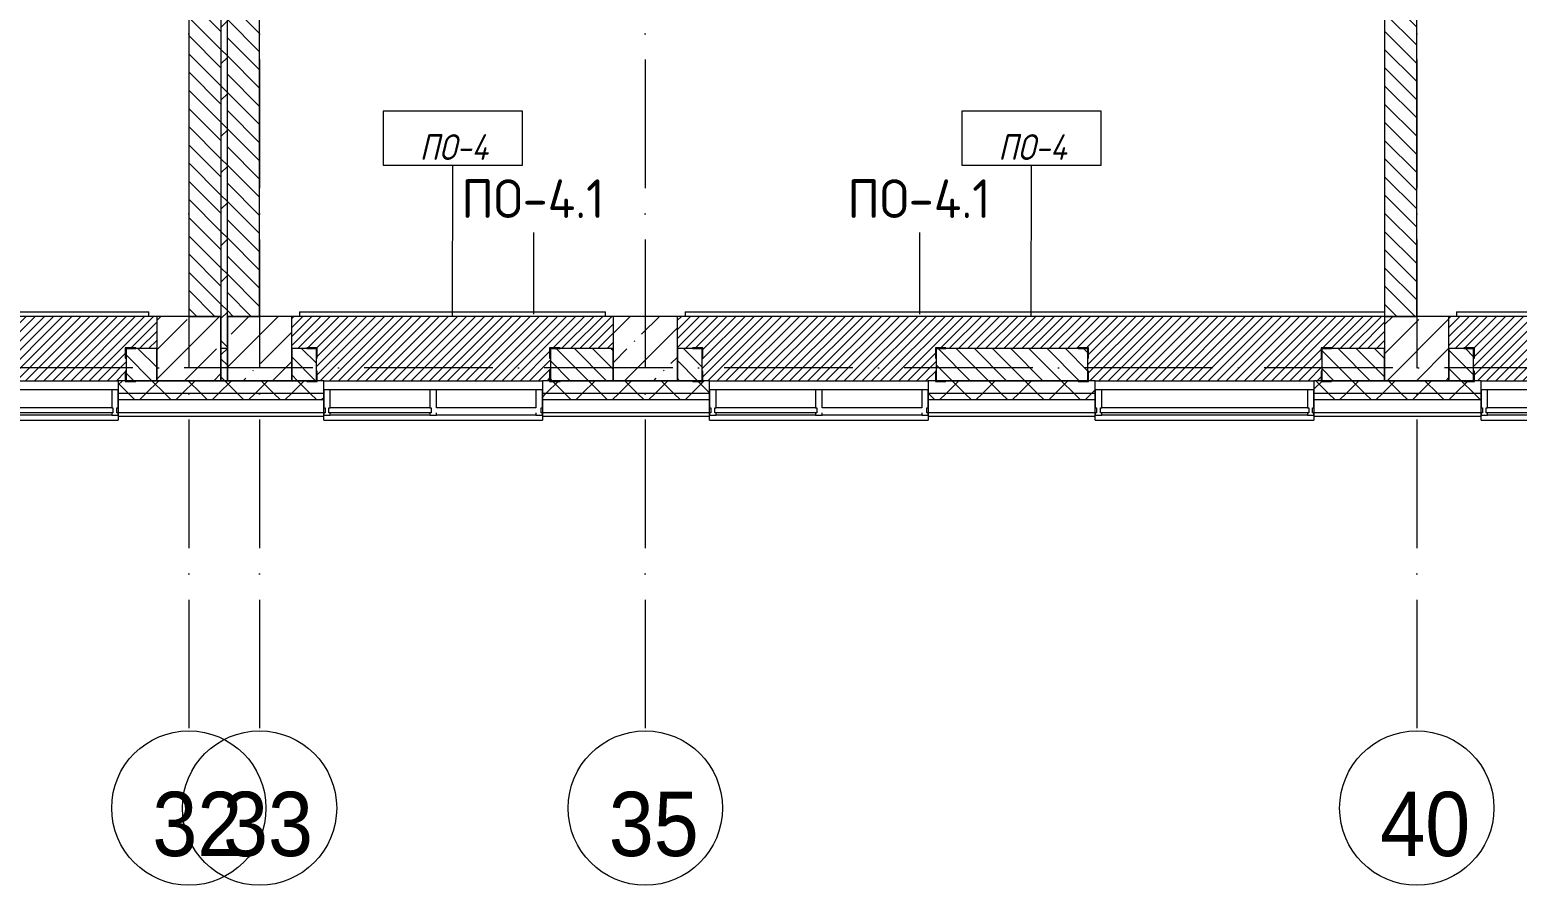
# Model space of a CAD drawing. Header units: millimetres. Extents: x -6467 to 106027, y -7090 to 195095.
# Drawn here: x 43822 to 55390, y 153872 to 160523 of the extents above; entities that cross this region are included whole.
import ezdxf

# ---------------------------------------------------------------- set-up
doc = ezdxf.new("R2010")
doc.units = ezdxf.units.MM
doc.linetypes.add('50_200_ШТРИХ_1Т_ш5_п1_п1_', pattern=[1400, 1000, -200, 0, -200])
for name, color, linetype, lineweight in [('A-FLOR', 7, 'Continuous', 9), ('A-FLOR-IDEN', 7, 'Continuous', 9), ('A-GLAZ', 7, 'Continuous', 5), ('A-GLAZ-CWMG', 7, 'Continuous', 9), ('A-GLAZ-CWMG-1', 7, 'Continuous', 20), ('A-WALL', 7, 'Continuous', 5), ('A-WALL-FNSH-1', 7, 'Continuous', 5), ('A-WALL-IDEN', 7, 'Continuous', 9), ('I-WALL', 7, 'Continuous', 5), ('S-COLS', 7, 'Continuous', 9), ('S-COLS-1', 7, 'Continuous', 5)]:
    doc.layers.add(name, color=color, linetype=linetype, lineweight=lineweight)
for name, color, linetype, lineweight, true_color in [('A-FLOR-PATT-1', 7, 'Continuous', 5, 0xd61c12), ('A-GENM-1', 7, 'Continuous', 9, 0xaaaaaa), ('A-GENM-2', 7, 'Continuous', 20, 0xaaaaaa), ('Оси-1', 7, 'Continuous', 20, 0xaaaaaa), ('Оси-2', 7, 'Continuous', 9, 0xaaaaaa), ('Оси-3', 7, '50_200_ШТРИХ_1Т_ш5_п1_п1_', 9, 0xaaaaaa)]:
    doc.layers.add(name, color=color, linetype=linetype, lineweight=lineweight, true_color=true_color)
doc.styles.add('Arial', font='arial.ttf', dxfattribs={"width": 0.9, "height": 500})
doc.styles.add('GOST Common', font='', dxfattribs={"height": 300})
doc.styles.add('GOST Common_I', font='', dxfattribs={"width": 0.9, "height": 200})
doc.styles.get('GOST Common').set_extended_font_data('GOST Common')
doc.styles.get('GOST Common_I').set_extended_font_data('GOST Common', italic=True)
pattern_1 = [(135, (109.45, 102614.03), (-70.71068, -70.71068), [])]
pattern_2 = [(45, (109.45, 102614.03), (-228.0985, 228.0985), []), (45, (337.55, 102614.03), (-228.0985, 228.0985), [403.225, -80.645, 6.706, -73.939])]
pattern_3 = [(45, (109.45, 102614.03), (-141.42136, 141.42136), []), (135, (109.45, 102614.03), (-141.42136, -141.42136), [])]

# ---------------------------------------------------------------- blocks, each defined once
blk = doc.blocks.new('Прямоугольный импост - Импост структурный с накладкой - 180мм-22437098-АИ_План этажа Радиаторы_3')
at = {"layer": 'A-GLAZ-CWMG-1'}
for p, q in [((-50, 0), (-50, 17)), ((-50, 17), (0, 17)), ((-40, 0), (-50, 0)), ((-40, -40), (-40, 0)), ((0, 0), (-10, 0)), ((-10, 0), (-10, -40)), ((0, 17), (0, 0)), ((-50, -180), (-50, -40)), ((-50, -40), (-40, -40)), ((-10, -40), (0, -40)), ((0, -40), (0, -180)), ((0, -180), (-50, -180))]:
    blk.add_line(p, q, dxfattribs=at)
blk = doc.blocks.new('Прямоугольный импост - Импост структурный с накладкой - 180мм-22437099-АИ_План этажа Радиаторы_3')
at = {"layer": 'A-GLAZ-CWMG-1'}
for p, q in [((0, 17), (-50, 17)), ((-50, 17), (-50, 0)), ((-50, 0), (-40, 0)), ((-40, 0), (-40, -40)), ((-10, -40), (-10, 0)), ((-10, 0), (0, 0)), ((0, 0), (0, 17)), ((-40, -40), (-50, -40)), ((-50, -40), (-50, -180)), ((0, -40), (-10, -40)), ((0, -180), (0, -40)), ((-50, -180), (0, -180))]:
    blk.add_line(p, q, dxfattribs=at)
blk = doc.blocks.new('Прямоугольный импост - Импост структурный с накладкой - 180мм-22437089-АИ_План этажа Радиаторы_3')
at = {"layer": 'A-GLAZ-CWMG'}
for p, q in [((53650, 55111), (52050, 55111)), ((53650, 54931), (52050, 54931)), ((53650, 54914), (52050, 54914))]:
    blk.add_line(p, q, dxfattribs=at)
blk = doc.blocks.new('Прямоугольный импост - Импост структурный с накладкой - 180мм-22437111-АИ_План этажа Радиаторы_3')
at = {"layer": 'A-GLAZ-CWMG-1'}
for p, q in [((-50, 0), (-50, 17)), ((-50, 17), (0, 17)), ((0, 0), (-10, 0)), ((-10, 0), (-10, -40)), ((0, 17), (0, 0)), ((-50, -180), (-50, -40)), ((-10, -40), (0, -40)), ((0, -40), (0, -180)), ((0, -180), (-50, -180))]:
    blk.add_line(p, q, dxfattribs=at)
blk = doc.blocks.new('Прямоугольный импост - Импост структурный с накладкой - 180мм-22071093-АИ_План этажа Радиаторы_3')
at = {"layer": 'A-GLAZ-CWMG'}
for p, q in [((49825, 55111), (49050, 55111)), ((49825, 54931), (49050, 54931)), ((49825, 54914), (49050, 54914))]:
    blk.add_line(p, q, dxfattribs=at)
blk = doc.blocks.new('Прямоугольный импост - Импост структурный с накладкой - 180мм-V176-АИ_План этажа Радиаторы_3')
at = {"layer": 'A-GLAZ-CWMG'}
for p, q in [((6638, 55111), (5863, 55111)), ((6638, 54914), (5863, 54914))]:
    blk.add_line(p, q, dxfattribs=at)
blk = doc.blocks.new('Прямоугольный импост - Импост структурный с накладкой - 180мм-V179-АИ_План этажа Радиаторы_3')
at = {"layer": 'A-GLAZ-CWMG-1'}
for p, q in [((-25, 0), (-25, 17)), ((-25, 17), (25, 17)), ((-15, 0), (-25, 0)), ((-15, -40), (-15, 0)), ((25, 17), (25, 0)), ((-25, -180), (-25, -40)), ((-25, -40), (-15, -40)), ((25, -40), (25, -180)), ((25, -180), (-25, -180))]:
    blk.add_line(p, q, dxfattribs=at)
blk = doc.blocks.new('Прямоугольный импост - Импост структурный с накладкой - 180мм-22437157-АИ_План этажа Радиаторы_3')
at = {"layer": 'A-GLAZ-CWMG-1'}
for p, q in [((0, 17), (-50, 17)), ((-50, 17), (-50, 0)), ((-50, 0), (-40, 0)), ((-40, 0), (-40, -40)), ((-10, -40), (-10, 0)), ((-10, 0), (0, 0)), ((0, 0), (0, 17)), ((-40, -40), (-50, -40)), ((-50, -40), (-50, -180)), ((0, -40), (-10, -40)), ((0, -180), (0, -40)), ((-50, -180), (0, -180))]:
    blk.add_line(p, q, dxfattribs=at)
blk = doc.blocks.new('Фахверк _газобетон торцы_742 - Фахверк _газобетон торцы_-25587195-АИ_План этажа Радиаторы_3')
at = {"layer": 'A-GENM-2'}
for p, q in [((89406, 11135), (89325, 11135)), ((89325, 11135), (89325, 11129)), ((89325, 11129), (89400, 11129)), ((89400, 11129), (89400, 11054)), ((89406, 11054), (89406, 11135)), ((89400, 11054), (89406, 11054)), ((89400, 10879), (89325, 10879)), ((89325, 10879), (89325, 10873)), ((89400, 10954), (89400, 10879)), ((89406, 10954), (89400, 10954)), ((89406, 10873), (89406, 10954)), ((89325, 10873), (89406, 10873))]:
    blk.add_line(p, q, dxfattribs=at)
blk = doc.blocks.new('Фахверк _газобетон торцы_744 - Фахверк _газобетон торцы_-25587235-АИ_План этажа Радиаторы_3')
at = {"layer": 'A-GENM-2'}
for p, q in [((89406, 11135), (89325, 11135)), ((89325, 11135), (89325, 11129)), ((89325, 11129), (89400, 11129)), ((89400, 11129), (89400, 11054)), ((89406, 11054), (89406, 11135)), ((89400, 11054), (89406, 11054)), ((89400, 10879), (89325, 10879)), ((89325, 10879), (89325, 10873)), ((89400, 10954), (89400, 10879)), ((89406, 10954), (89400, 10954)), ((89406, 10873), (89406, 10954)), ((89325, 10873), (89406, 10873))]:
    blk.add_line(p, q, dxfattribs=at)
blk = doc.blocks.new('Фахверк _газобетон торцы_745 - Фахверк _газобетон торцы_-25587255-АИ_План этажа Радиаторы_3')
at = {"layer": 'A-GENM-2'}
for p, q in [((89406, 156989), (89325, 156989)), ((89325, 156989), (89325, 156983)), ((89406, 156908), (89406, 156989)), ((89325, 156983), (89400, 156983)), ((89400, 156983), (89400, 156908)), ((89400, 156908), (89406, 156908)), ((89406, 156808), (89400, 156808)), ((89400, 156808), (89400, 156733)), ((89406, 156727), (89406, 156808)), ((89400, 156733), (89325, 156733)), ((89325, 156733), (89325, 156727)), ((89325, 156727), (89406, 156727))]:
    blk.add_line(p, q, dxfattribs=at)
blk = doc.blocks.new('Фахверк _газобетон торцы_746 - Фахверк _газобетон торцы_-25587275-АИ_План этажа Радиаторы_3')
at = {"layer": 'A-GENM-2'}
for p, q in [((89406, 11135), (89325, 11135)), ((89325, 11135), (89325, 11129)), ((89325, 11129), (89400, 11129)), ((89400, 11129), (89400, 11054)), ((89406, 11054), (89406, 11135)), ((89400, 11054), (89406, 11054)), ((89400, 10879), (89325, 10879)), ((89325, 10879), (89325, 10873)), ((89400, 10954), (89400, 10879)), ((89406, 10954), (89400, 10954)), ((89406, 10873), (89406, 10954)), ((89325, 10873), (89406, 10873))]:
    blk.add_line(p, q, dxfattribs=at)
blk = doc.blocks.new('Фахверк _газобетон торцы_747 - Фахверк _газобетон торцы_-25587295-АИ_План этажа Радиаторы_3')
at = {"layer": 'A-GENM-2'}
for p, q in [((89406, 156989), (89325, 156989)), ((89325, 156989), (89325, 156983)), ((89406, 156908), (89406, 156989)), ((89325, 156983), (89400, 156983)), ((89400, 156983), (89400, 156908)), ((89400, 156908), (89406, 156908)), ((89406, 156808), (89400, 156808)), ((89400, 156808), (89400, 156733)), ((89406, 156727), (89406, 156808)), ((89400, 156733), (89325, 156733)), ((89325, 156733), (89325, 156727)), ((89325, 156727), (89406, 156727))]:
    blk.add_line(p, q, dxfattribs=at)
blk = doc.blocks.new('Фахверк _газобетон торцы_748 - Фахверк _газобетон торцы_-25587315-АИ_План этажа Радиаторы_3')
at = {"layer": 'A-GENM-2'}
for p, q in [((89406, 11135), (89325, 11135)), ((89325, 11135), (89325, 11129)), ((89325, 11129), (89400, 11129)), ((89400, 11129), (89400, 11054)), ((89406, 11054), (89406, 11135)), ((89400, 11054), (89406, 11054)), ((89400, 10879), (89325, 10879)), ((89325, 10879), (89325, 10873)), ((89400, 10954), (89400, 10879)), ((89406, 10954), (89400, 10954)), ((89406, 10873), (89406, 10954)), ((89325, 10873), (89406, 10873))]:
    blk.add_line(p, q, dxfattribs=at)
blk = doc.blocks.new('Фахверк _газобетон торцы_749 - Фахверк _газобетон торцы_-25587335-АИ_План этажа Радиаторы_3')
at = {"layer": 'A-GENM-2'}
for p, q in [((89406, 156989), (89325, 156989)), ((89325, 156989), (89325, 156983)), ((89406, 156908), (89406, 156989)), ((89325, 156983), (89400, 156983)), ((89400, 156983), (89400, 156908)), ((89400, 156908), (89406, 156908)), ((89406, 156808), (89400, 156808)), ((89400, 156808), (89400, 156733)), ((89406, 156727), (89406, 156808)), ((89400, 156733), (89325, 156733)), ((89325, 156733), (89325, 156727)), ((89325, 156727), (89406, 156727))]:
    blk.add_line(p, q, dxfattribs=at)
blk = doc.blocks.new('Фахверк _газобетон торцы_751 - Фахверк _газобетон торцы_-25587375-АИ_План этажа Радиаторы_3')
at = {"layer": 'A-GENM-2'}
for p, q in [((89406, 156989), (89325, 156989)), ((89325, 156989), (89325, 156983)), ((89406, 156908), (89406, 156989)), ((89325, 156983), (89400, 156983)), ((89400, 156983), (89400, 156908)), ((89400, 156908), (89406, 156908)), ((89406, 156808), (89400, 156808)), ((89400, 156808), (89400, 156733)), ((89406, 156727), (89406, 156808)), ((89400, 156733), (89325, 156733)), ((89325, 156733), (89325, 156727)), ((89325, 156727), (89406, 156727))]:
    blk.add_line(p, q, dxfattribs=at)
blk = doc.blocks.new('Отлив_СКБ - Отлив витража-V323-АИ_План этажа Радиаторы_3')
at = {"layer": 'A-GLAZ'}
for p, q in [((0, 69), (0, 100)), ((1700, 100), (0, 100)), ((50, 2), (1650, 2)), ((1700, 100), (1700, 69)), ((1650, 0), (50, 0))]:
    blk.add_line(p, q, dxfattribs=at)
blk = doc.blocks.new('Отлив_СКБ - Отлив витража-V322-АИ_План этажа Радиаторы_3')
at = {"layer": 'A-GLAZ'}
for p, q in [((0, 69), (0, 100)), ((1700, 100), (0, 100)), ((875, 2), (1650, 2)), ((1700, 100), (1700, 69)), ((825, 0), (50, 0)), ((1650, 0), (875, 0))]:
    blk.add_line(p, q, dxfattribs=at)
blk = doc.blocks.new('Ось сетки - Круг_Ø6_00__ISO-2_5_0_9K_-17386508-АИ_План этажа Радиаторы_3')
at = {"layer": 'Оси-1'}
blk.add_circle((0, 0), 3, dxfattribs=at)
blk = doc.blocks.new('AAR_СКБ_Марка_Перекрытия_1 мм - Марка пола-27961726-АИ_План этажа Радиаторы_3')
at = {"layer": 'A-FLOR-IDEN'}
for p, q in [((2.723, 2.101), (-2.69, 2.101)), ((-2.69, 2.101), (-2.69, 0)), ((2.723, 0), (2.723, 2.101)), ((-2.69, 0), (2.723, 0))]:
    blk.add_line(p, q, dxfattribs=at)

msp = doc.modelspace()

# ---------------------------------------------------------------- hatches: boundary and pattern name
at = {"layer": 'A-FLOR-PATT-1'}
h = msp.add_hatch(dxfattribs=at)
h.set_pattern_fill('FP_330', color=256, style=0, pattern_type=2)
h.set_pattern_definition([(45, (42059.45, 158045.076), (-35.3553, 35.3553), [])])
h.paths.add_polyline_path([(44565, 157795), (44565, 157870), (44571, 157870), (44571, 157970), (44565, 157970), (44565, 158051), (44646, 158051), (44646, 158045), (44809, 158045), (44809, 158295), (39530, 158295), (39386, 158045), (39676, 158045), (39676, 158051), (39757, 158051), (39757, 157970), (39751, 157970), (39751, 157870), (39757, 157870), (39757, 157795), (41565, 157796), (41565, 157870), (41571, 157870), (41571, 157970), (41565, 157970), (41565, 158051), (41646, 158051), (41646, 158045), (42676, 158045), (42676, 158051), (42757, 158051), (42757, 157970), (42751, 157970), (42751, 157870), (42757, 157870), (42757, 157795), (44509, 157795)])
h.paths.add_polyline_path([(39316, 158045), (39367, 158045), (39316, 158074), (39444, 158295), (39309, 158295), (39309, 158045)])
h = msp.add_hatch(dxfattribs=at)
h.set_pattern_fill('FP_331', color=256, style=0, pattern_type=2)
h.set_pattern_definition([(45, (47109.45, 158045.076), (-35.3553, 35.3553), [])])
h.paths.add_polyline_path([(47809, 157795), (47865, 157795), (47865, 157870), (47871, 157870), (47871, 157970), (47865, 157970), (47865, 158051), (47946, 158051), (47946, 158045), (48359, 158045), (48359, 158295), (45859, 158295), (45859, 158045), (45976, 158045), (45976, 158051), (46057, 158051), (46057, 157970), (46051, 157970), (46051, 157870), (46057, 157870), (46057, 157795), (47538, 157795)])
h = msp.add_hatch(dxfattribs=at)
h.set_pattern_fill('FP_332', color=256, style=0, pattern_type=2)
h.set_pattern_definition([(45, (51609.45, 158045.076), (-35.3553, 35.3553), [])])
h.paths.add_polyline_path([(53809, 157795), (53865, 157795), (53865, 157870), (53871, 157870), (53871, 157970), (53865, 157970), (53865, 158051), (53946, 158051), (53946, 158045), (54359, 158045), (54359, 158295), (48859, 158295), (48859, 158045), (48976, 158045), (48976, 158051), (49057, 158051), (49057, 157970), (49051, 157970), (49051, 157870), (49057, 157870), (49057, 157795), (50865, 157796), (50865, 157870), (50871, 157870), (50871, 157970), (50865, 157970), (50865, 158051), (50946, 158051), (50946, 158045), (51976, 158045), (51976, 158051), (52057, 158051), (52057, 157970), (52051, 157970), (52051, 157870), (52057, 157870), (52057, 157795), (52501, 157795)])
h = msp.add_hatch(dxfattribs=at)
h.set_pattern_fill('FP_333', color=256, style=0, pattern_type=2)
h.set_pattern_definition([(45, (56109.45, 158045.076), (-35.3553, 35.3553), [])])
h.paths.add_polyline_path([(56809, 157795), (56865, 157795), (56865, 157870), (56871, 157870), (56871, 157970), (56865, 157970), (56865, 158051), (56946, 158051), (56946, 158045), (57359, 158045), (57359, 158295), (54859, 158295), (54859, 158045), (54976, 158045), (54976, 158051), (55057, 158051), (55057, 157970), (55051, 157970), (55051, 157870), (55057, 157870), (55057, 157795), (56636, 157795)])
at = {"layer": 'A-WALL'}
h = msp.add_hatch(dxfattribs=at)
h.set_pattern_fill('FP_122', color=256, style=0, pattern_type=2)
h.set_pattern_definition(pattern_3)
h.paths.add_polyline_path([(74459, 157645), (74459, 157695), (68199, 157695), (68199, 157645), (74418, 157645)])
h.paths.add_polyline_path([(67059, 157645), (67324, 157645), (67324, 157695), (67059, 157695), (67059, 157689)])
h.paths.add_polyline_path([(66559, 157645), (66559, 157695), (65018, 157695), (65018, 157645), (65734, 157645)])
h.paths.add_polyline_path([(64143, 157645), (64143, 157695), (62809, 157695), (62809, 157645), (64080, 157645)])
h.paths.add_polyline_path([(60771, 157645), (61109, 157645), (61109, 157695), (59809, 157695), (59809, 157645)])
h.paths.add_polyline_path([(58109, 157645), (58109, 157695), (56809, 157695), (56809, 157645), (57463, 157645)])
h.paths.add_polyline_path([(55109, 157645), (55109, 157695), (53809, 157695), (53809, 157645), (54155, 157645)])
h.paths.add_polyline_path([(50847, 157645), (52109, 157645), (52109, 157695), (50809, 157695), (50809, 157645)])
h.paths.add_polyline_path([(49109, 157645), (49109, 157695), (47809, 157695), (47809, 157645), (48365, 157645)])
h.paths.add_polyline_path([(45057, 157645), (46109, 157645), (46109, 157695), (44509, 157695), (44509, 157645)])
h.paths.add_polyline_path([(42809, 157645), (42809, 157695), (41509, 157695), (41509, 157645), (42576, 157645)])
h.paths.add_polyline_path([(39267, 157645), (39809, 157645), (39809, 157695), (38509, 157695), (38509, 157645)])
h.paths.add_polyline_path([(36809, 157645), (36809, 157695), (35509, 157695), (35509, 157645), (35959, 157645)])
h.paths.add_polyline_path([(33809, 157645), (33809, 157695), (32509, 157695), (32509, 157645), (32651, 157645)])
h.paths.add_polyline_path([(29509, 157645), (30809, 157645), (30809, 157695), (29509, 157695)])
h.paths.add_polyline_path([(27809, 157645), (27809, 157695), (26509, 157695), (26509, 157645), (27688, 157645)])
h.paths.add_polyline_path([(24809, 157645), (24809, 157695), (23509, 157695), (23509, 157645), (24380, 157645)])
h.paths.add_polyline_path([(21072, 157645), (21809, 157645), (21809, 157695), (20509, 157695), (20509, 157645)])
h.paths.add_polyline_path([(18809, 157645), (18809, 157695), (17509, 157695), (17509, 157645), (17763, 157645)])
h.paths.add_polyline_path([(16109, 157645), (16634, 157645), (16634, 157695), (6797, 157695), (6797, 157645), (12801, 157645)])
h.paths.add_polyline_path([(5922, 157645), (5922, 157695), (-2441, 157695), (-2441, 157645), (2876, 157645)])
h = msp.add_hatch(dxfattribs=at)
h.set_pattern_fill('FP_122', color=256, style=0, pattern_type=2)
h.set_pattern_definition(pattern_3)
h.paths.add_polyline_path([(74509, 157695), (74509, 157795), (68199, 157795), (68199, 157695), (74459, 157695)])
h.paths.add_polyline_path([(65018, 157695), (66559, 157695), (66559, 157795), (65018, 157795)])
h.paths.add_polyline_path([(64080, 157695), (64143, 157695), (64143, 157795), (62809, 157795), (62809, 157695), (63253, 157695)])
h.paths.add_polyline_path([(67059, 157695), (67324, 157695), (67324, 157795), (67059, 157795), (67059, 157784)])
h.paths.add_polyline_path([(60771, 157695), (61109, 157695), (61109, 157795), (59809, 157795), (59809, 157695)])
h.paths.add_polyline_path([(58109, 157695), (58109, 157795), (56809, 157795), (56809, 157695), (57463, 157695)])
h.paths.add_polyline_path([(55109, 157695), (55109, 157795), (53809, 157795), (53809, 157695), (54155, 157695)])
h.paths.add_polyline_path([(52109, 157695), (52109, 157795), (50809, 157795), (50809, 157695), (50847, 157695)])
h.paths.add_polyline_path([(47809, 157695), (49109, 157695), (49109, 157795), (47809, 157795)])
h.paths.add_polyline_path([(42809, 157695), (42809, 157795), (41509, 157795), (41509, 157695), (42576, 157695)])
h.paths.add_polyline_path([(45884, 157695), (46109, 157695), (46109, 157795), (44509, 157795), (44509, 157695), (45057, 157695)])
h.paths.add_polyline_path([(39809, 157695), (39809, 157795), (38509, 157795), (38509, 157695), (39267, 157695)])
h.paths.add_polyline_path([(36809, 157695), (36809, 157795), (35509, 157795), (35509, 157695), (35959, 157695)])
h.paths.add_polyline_path([(32651, 157695), (33809, 157695), (33809, 157795), (32509, 157795), (32509, 157695)])
h.paths.add_polyline_path([(30170, 157695), (30809, 157695), (30809, 157795), (29509, 157795), (29509, 157695)])
h.paths.add_polyline_path([(27809, 157695), (27809, 157795), (26509, 157795), (26509, 157695), (27688, 157695)])
h.paths.add_polyline_path([(24809, 157695), (24809, 157795), (23509, 157795), (23509, 157695), (24380, 157695)])
h.paths.add_polyline_path([(21072, 157695), (21809, 157695), (21809, 157795), (20509, 157795), (20509, 157695)])
h.paths.add_polyline_path([(18809, 157695), (18809, 157795), (17509, 157795), (17509, 157695), (17763, 157695)])
h.paths.add_polyline_path([(16109, 157695), (16634, 157695), (16634, 157795), (6797, 157795), (6797, 157695), (12801, 157695)])
h.paths.add_polyline_path([(5922, 157695), (5922, 157795), (-2341, 157795), (-2341, 157695), (2876, 157695)])
at = {"layer": 'I-WALL'}
h = msp.add_hatch(dxfattribs=at)
h.set_pattern_fill('FP_122', color=256, style=0, pattern_type=2)
h.set_pattern_definition(pattern_3)
h.paths.add_polyline_path([(45359, 157795), (45359, 165795), (45309, 165795), (45309, 157795)])
h = msp.add_hatch(dxfattribs=at)
h.set_pattern_fill('FP_2', color=256, style=0, pattern_type=2)
h.set_pattern_definition(pattern_1)
h.paths.add_polyline_path([(45059, 158295), (45309, 158295), (45309, 165295), (45059, 165295), (45059, 159309)])
h = msp.add_hatch(dxfattribs=at)
h.set_pattern_fill('FP_2', color=256, style=0, pattern_type=2)
h.set_pattern_definition(pattern_1)
h.paths.add_polyline_path([(45609, 158295), (45609, 165295), (45359, 165295), (45359, 158295)])
h = msp.add_hatch(dxfattribs=at)
h.set_pattern_fill('FP_2', color=256, style=0, pattern_type=2)
h.set_pattern_definition(pattern_1)
h.paths.add_polyline_path([(54359, 158295), (54609, 158295), (54609, 165295), (54359, 165295), (54359, 160715)])
h = msp.add_hatch(dxfattribs=at)
h.set_pattern_fill('FP_2', color=256, style=0, pattern_type=2)
h.set_pattern_definition(pattern_1)
h.paths.add_polyline_path([(67059, 157795), (67089, 157795), (67089, 158045), (67059, 158045), (67059, 157805)])
h.paths.add_polyline_path([(66559, 157795), (66559, 158045), (65078, 158045), (65078, 157795), (65734, 157795)])
h.paths.add_polyline_path([(63253, 157795), (63359, 157795), (63359, 158045), (62871, 158045), (62871, 157795)])
h.paths.add_polyline_path([(63859, 157795), (64078, 157795), (64078, 158045), (63859, 158045), (63859, 157903)])
h.paths.add_polyline_path([(60771, 157795), (61051, 157795), (61051, 158045), (59871, 158045), (59871, 157795)])
h.paths.add_polyline_path([(57859, 157795), (58051, 157795), (58051, 158045), (57859, 158045), (57859, 157903)])
h.paths.add_polyline_path([(56871, 157795), (57359, 157795), (57359, 158045), (56871, 158045), (56871, 157903)])
h.paths.add_polyline_path([(55051, 157795), (55051, 158045), (54859, 158045), (54859, 157795)])
h.paths.add_polyline_path([(54359, 157795), (54359, 158045), (53871, 158045), (53871, 157795), (54155, 157795)])
h.paths.add_polyline_path([(52051, 157795), (52051, 158045), (50871, 158045), (50871, 157795)])
h.paths.add_polyline_path([(49051, 157795), (49051, 158045), (48859, 158045), (48859, 157795)])
h.paths.add_polyline_path([(48359, 157795), (48359, 158045), (47871, 158045), (47871, 157795)])
h.paths.add_polyline_path([(44809, 157795), (44809, 158045), (44571, 158045), (44571, 157795)])
h.paths.add_polyline_path([(46051, 157795), (46051, 158045), (45859, 158045), (45859, 157795), (45884, 157795)])
h.paths.add_polyline_path([(45309, 157795), (45359, 157795), (45359, 158045), (45309, 158045), (45309, 157903)])
h.paths.add_polyline_path([(42576, 157795), (42751, 157795), (42751, 158045), (41571, 158045), (41571, 157795)])
h.paths.add_polyline_path([(39309, 157795), (39751, 157795), (39751, 158045), (39309, 158045), (39309, 157903)])
h.paths.add_polyline_path([(38809, 157795), (38809, 158045), (38571, 158045), (38571, 157795)])
h.paths.add_polyline_path([(36751, 157795), (36751, 158045), (36309, 158045), (36309, 157795)])
h.paths.add_polyline_path([(35809, 157795), (35809, 158045), (35571, 158045), (35571, 157795)])
h.paths.add_polyline_path([(33751, 157795), (33751, 158045), (32571, 158045), (32571, 157795), (32651, 157795)])
h.paths.add_polyline_path([(30751, 157795), (30751, 158045), (30309, 158045), (30309, 157795)])
h.paths.add_polyline_path([(29571, 157795), (29809, 157795), (29809, 158045), (29571, 158045), (29571, 157903)])
h.paths.add_polyline_path([(27751, 157795), (27751, 158045), (27309, 158045), (27309, 157795), (27688, 157795)])
h.paths.add_polyline_path([(26571, 157795), (26809, 157795), (26809, 158045), (26571, 158045), (26571, 157903)])
h.paths.add_polyline_path([(24380, 157795), (24751, 157795), (24751, 158045), (23571, 158045), (23571, 157795)])
h.paths.add_polyline_path([(20571, 157795), (20809, 157795), (20809, 158045), (20571, 158045), (20571, 157903)])
h.paths.add_polyline_path([(21751, 157795), (21751, 158045), (21309, 158045), (21309, 157795)])
h.paths.add_polyline_path([(18751, 157795), (18751, 158045), (18309, 158045), (18309, 157795)])
h.paths.add_polyline_path([(17572, 157795), (17809, 157795), (17809, 158045), (17572, 158045), (17572, 157903)])
h.paths.add_polyline_path([(16109, 157795), (16572, 157795), (16572, 158045), (13659, 158045), (13659, 157795)])
at = {"layer": 'S-COLS-1'}
h = msp.add_hatch(dxfattribs=at)
h.set_pattern_fill('FP_1', color=256, style=0, pattern_type=2)
h.set_pattern_definition(pattern_2)
h.paths.add_polyline_path([(45057, 157795), (45309, 157795), (45309, 158295), (44809, 158295), (44809, 157795)])
h = msp.add_hatch(dxfattribs=at)
h.set_pattern_fill('FP_1', color=256, style=0, pattern_type=2)
h.set_pattern_definition(pattern_2)
h.paths.add_polyline_path([(45359, 157795), (45859, 157795), (45859, 158295), (45359, 158295), (45359, 157903)])
h = msp.add_hatch(dxfattribs=at)
h.set_pattern_fill('FP_1', color=256, style=0, pattern_type=2)
h.set_pattern_definition(pattern_2)
h.paths.add_polyline_path([(48365, 157795), (48859, 157795), (48859, 158295), (48359, 158295), (48359, 157795)])
h = msp.add_hatch(dxfattribs=at)
h.set_pattern_fill('FP_1', color=256, style=0, pattern_type=2)
h.set_pattern_definition(pattern_2)
h.paths.add_polyline_path([(54359, 157795), (54859, 157795), (54859, 158295), (54359, 158295), (54359, 157903)])

# ---------------------------------------------------------------- linework, layer by layer
at = {"layer": 'A-FLOR'}
for p, q in [((44809, 158295), (39530, 158295)), ((48359, 158295), (45859, 158295)), ((54359, 158295), (48859, 158295)), ((57359, 158295), (54859, 158295)), ((42809, 157795), (44509, 157795)), ((46109, 157795), (47809, 157795)), ((49109, 157795), (50809, 157795)), ((52109, 157795), (53809, 157795)), ((55109, 157795), (56809, 157795))]:
    msp.add_line(p, q, dxfattribs=at)
at = {"layer": 'A-FLOR-IDEN'}
for p, q in [((47109, 158295), (47113, 159471)), ((51609, 158295), (51613, 159471))]:
    msp.add_line(p, q, dxfattribs=at)
at = {"layer": 'A-WALL'}
for p, q in [((45059, 165295), (45059, 158295)), ((45309, 165295), (45309, 157795)), ((45359, 157795), (45359, 165295)), ((45609, 158295), (45609, 165295)), ((54359, 165295), (54359, 158295)), ((54609, 158295), (54609, 165295)), ((39551, 158330), (44749, 158330)), ((44749, 158295), (44749, 158330)), ((45059, 158295), (45309, 158295)), ((45359, 158295), (45609, 158295)), ((45919, 158330), (48299, 158330)), ((45919, 158330), (45919, 158295)), ((48299, 158295), (48299, 158330)), ((48919, 158330), (54359, 158330)), ((48919, 158330), (48919, 158295)), ((54359, 158295), (54609, 158295)), ((54919, 158330), (57299, 158330)), ((54919, 158330), (54919, 158295)), ((44809, 158045), (44571, 158045)), ((44571, 158045), (44571, 157795)), ((44809, 157795), (44809, 158045)), ((45359, 158045), (45309, 158045)), ((46051, 158045), (45859, 158045)), ((45859, 158045), (45859, 157795)), ((46051, 157795), (46051, 158045)), ((48359, 158045), (47871, 158045)), ((47871, 158045), (47871, 157795)), ((48359, 157795), (48359, 158045)), ((49051, 158045), (48859, 158045)), ((48859, 158045), (48859, 157795)), ((49051, 157795), (49051, 158045)), ((52051, 158045), (50871, 158045)), ((50871, 158045), (50871, 157795)), ((52051, 157795), (52051, 158045)), ((54359, 158045), (53871, 158045)), ((53871, 158045), (53871, 157795)), ((54359, 157795), (54359, 158045)), ((55051, 158045), (54859, 158045)), ((54859, 158045), (54859, 157795)), ((55051, 157795), (55051, 158045)), ((46109, 157695), (44509, 157695)), ((44571, 157795), (44809, 157795)), ((45309, 157795), (45359, 157795)), ((45859, 157795), (46051, 157795)), ((49109, 157695), (47809, 157695)), ((47871, 157795), (48359, 157795)), ((48859, 157795), (49051, 157795)), ((52109, 157695), (50809, 157695)), ((50871, 157795), (52051, 157795)), ((55109, 157695), (53809, 157695)), ((53871, 157795), (54359, 157795)), ((54859, 157795), (55051, 157795)), ((46109, 157645), (44509, 157645)), ((49109, 157645), (47809, 157645)), ((52109, 157645), (50809, 157645)), ((55109, 157645), (53809, 157645)), ((46109, 157545), (44509, 157545)), ((49109, 157545), (47809, 157545)), ((52109, 157545), (50809, 157545)), ((55109, 157545), (53809, 157545))]:
    msp.add_line(p, q, dxfattribs=at)
at = {"layer": 'A-WALL-FNSH-1'}
for p, q in [((46109, 157795), (44509, 157795)), ((44509, 157795), (44509, 157518)), ((46109, 157518), (46109, 157795)), ((49109, 157795), (47809, 157795)), ((47809, 157795), (47809, 157518)), ((49109, 157518), (49109, 157795)), ((52109, 157795), (50809, 157795)), ((50809, 157795), (50809, 157518)), ((52109, 157518), (52109, 157795)), ((55109, 157795), (53809, 157795)), ((53809, 157795), (53809, 157518)), ((55109, 157518), (55109, 157795)), ((44509, 157518), (46109, 157518)), ((47809, 157518), (49109, 157518)), ((50809, 157518), (52109, 157518)), ((53809, 157518), (55109, 157518))]:
    msp.add_line(p, q, dxfattribs=at)
at = {"layer": 'A-WALL-IDEN'}
for p, q in [((47742, 158313), (47742, 158947)), ((50745, 158313), (50745, 158947))]:
    msp.add_line(p, q, dxfattribs=at)
at = {"layer": 'S-COLS'}
for p, q in [((45309, 158295), (45059, 158295)), ((45609, 158295), (45359, 158295)), ((54609, 158295), (54359, 158295)), ((44809, 158045), (44809, 157795)), ((45309, 157795), (45309, 158045)), ((45359, 158045), (45359, 157795)), ((45859, 157795), (45859, 158045)), ((48359, 158045), (48359, 157795)), ((48859, 157795), (48859, 158045)), ((54359, 158045), (54359, 157795)), ((54859, 157795), (54859, 158045))]:
    msp.add_line(p, q, dxfattribs=at)
at = {"layer": 'S-COLS-1'}
for p, q in [((45059, 158295), (44809, 158295)), ((44809, 158295), (44809, 158045)), ((45309, 158045), (45309, 158295)), ((45359, 158295), (45359, 158045)), ((45859, 158295), (45609, 158295)), ((45859, 158045), (45859, 158295)), ((48859, 158295), (48359, 158295)), ((48359, 158295), (48359, 158045)), ((48859, 158045), (48859, 158295)), ((54359, 158295), (54359, 158045)), ((54859, 158295), (54609, 158295)), ((54859, 158045), (54859, 158295)), ((44809, 157795), (45309, 157795)), ((45359, 157795), (45859, 157795)), ((48359, 157795), (48859, 157795)), ((54359, 157795), (54859, 157795))]:
    msp.add_line(p, q, dxfattribs=at)
at = {"layer": 'Оси-3'}
for p, q in [((45059, 193895), (45059, 155072)), ((45609, 193895), (45609, 155072)), ((48609, 193895), (48609, 155072)), ((54609, 193895), (54609, 155072)), ((104827, 157895), (-5158, 157895))]:
    msp.add_line(p, q, dxfattribs=at)

# ---------------------------------------------------------------- block references
at = {"layer": 'A-FLOR-IDEN', "xscale": 199.9999999999999, "yscale": 199.9999999999999, "zscale": 199.9999999999999}
for p in [(47109, 159471), (51609, 159471)]:
    msp.add_blockref('AAR_СКБ_Марка_Перекрытия_1 мм - Марка пола-27961726-АИ_План этажа Радиаторы_3', p, dxfattribs=at)
at = {"layer": 'A-GENM-1', "rotation": 180}
for name, p in [('Фахверк _газобетон торцы_742 - Фахверк _газобетон торцы_-25587195-АИ_План этажа Радиаторы_3', (133971, 168924)), ('Фахверк _газобетон торцы_744 - Фахверк _газобетон торцы_-25587235-АИ_План этажа Радиаторы_3', (137271, 168924)), ('Фахверк _газобетон торцы_746 - Фахверк _газобетон торцы_-25587275-АИ_План этажа Радиаторы_3', (140271, 168924)), ('Фахверк _газобетон торцы_748 - Фахверк _газобетон торцы_-25587315-АИ_План этажа Радиаторы_3', (143271, 168924))]:
    msp.add_blockref(name, p, dxfattribs=at)
at = {"layer": 'A-GENM-1'}
for name, p in [('Фахверк _газобетон торцы_745 - Фахверк _газобетон торцы_-25587255-АИ_План этажа Радиаторы_3', (-43349, 1062)), ('Фахверк _газобетон торцы_747 - Фахверк _газобетон торцы_-25587295-АИ_План этажа Радиаторы_3', (-40349, 1062)), ('Фахверк _газобетон торцы_749 - Фахверк _газобетон торцы_-25587335-АИ_План этажа Радиаторы_3', (-37349, 1062)), ('Фахверк _газобетон торцы_751 - Фахверк _газобетон торцы_-25587375-АИ_План этажа Радиаторы_3', (-34349, 1062))]:
    msp.add_blockref(name, p, dxfattribs=at)
at = {"layer": 'A-GLAZ', "rotation": 180}
for name, p in [('Отлив_СКБ - Отлив витража-V323-АИ_План этажа Радиаторы_3', (44509, 157587)), ('Отлив_СКБ - Отлив витража-V322-АИ_План этажа Радиаторы_3', (47809, 157587)), ('Отлив_СКБ - Отлив витража-V322-АИ_План этажа Радиаторы_3', (50809, 157587)), ('Отлив_СКБ - Отлив витража-V323-АИ_План этажа Радиаторы_3', (53809, 157587)), ('Отлив_СКБ - Отлив витража-V322-АИ_План этажа Радиаторы_3', (56809, 157587))]:
    msp.add_blockref(name, p, dxfattribs=at)
at = {"layer": 'A-GLAZ-CWMG'}
for name, p in [('Прямоугольный импост - Импост структурный с накладкой - 180мм-22437089-АИ_План этажа Радиаторы_3', (-9191, 102614)), ('Прямоугольный импост - Импост структурный с накладкой - 180мм-22071093-АИ_План этажа Радиаторы_3', (-2891, 102614)), ('Прямоугольный импост - Импост структурный с накладкой - 180мм-V176-АИ_План этажа Радиаторы_3', (41121, 102614)), ('Прямоугольный импост - Импост структурный с накладкой - 180мм-22071093-АИ_План этажа Радиаторы_3', (109, 102614)), ('Прямоугольный импост - Импост структурный с накладкой - 180мм-V176-АИ_План этажа Радиаторы_3', (44121, 102614)), ('Прямоугольный импост - Импост структурный с накладкой - 180мм-22437089-АИ_План этажа Радиаторы_3', (109, 102614)), ('Прямоугольный импост - Импост структурный с накладкой - 180мм-22071093-АИ_План этажа Радиаторы_3', (6109, 102614))]:
    msp.add_blockref(name, p, dxfattribs=at)
at = {"layer": 'A-GLAZ-CWMG', "extrusion": (0, 0, -1), "rotation": 180}
for name, p in [('Прямоугольный импост - Импост структурный с накладкой - 180мм-22437098-АИ_План этажа Радиаторы_3', (-44509, 157545)), ('Прямоугольный импост - Импост структурный с накладкой - 180мм-V179-АИ_План этажа Радиаторы_3', (-46959, 157545)), ('Прямоугольный импост - Импост структурный с накладкой - 180мм-22437111-АИ_План этажа Радиаторы_3', (-47809, 157545)), ('Прямоугольный импост - Импост структурный с накладкой - 180мм-V179-АИ_План этажа Радиаторы_3', (-49959, 157545)), ('Прямоугольный импост - Импост структурный с накладкой - 180мм-22437111-АИ_План этажа Радиаторы_3', (-50809, 157545)), ('Прямоугольный импост - Импост структурный с накладкой - 180мм-22437098-АИ_План этажа Радиаторы_3', (-53809, 157545))]:
    msp.add_blockref(name, p, dxfattribs=at)
at = {"layer": 'A-GLAZ-CWMG', "rotation": 180}
for name, p in [('Прямоугольный импост - Импост структурный с накладкой - 180мм-22437157-АИ_План этажа Радиаторы_3', (46109, 157545)), ('Прямоугольный импост - Импост структурный с накладкой - 180мм-22437157-АИ_План этажа Радиаторы_3', (49109, 157545)), ('Прямоугольный импост - Импост структурный с накладкой - 180мм-22437099-АИ_План этажа Радиаторы_3', (52109, 157545)), ('Прямоугольный импост - Импост структурный с накладкой - 180мм-22437157-АИ_План этажа Радиаторы_3', (55109, 157545))]:
    msp.add_blockref(name, p, dxfattribs=at)
at = {"layer": 'Оси-1', "xscale": 199.9999999999999, "yscale": 199.9999999999999, "zscale": 199.9999999999999, "rotation": 180}
for p in [(45059, 154472), (45609, 154472), (48609, 154472), (54609, 154472)]:
    msp.add_blockref('Ось сетки - Круг_Ø6_00__ISO-2_5_0_9K_-17386508-АИ_План этажа Радиаторы_3', p, dxfattribs=at)

# ---------------------------------------------------------------- texts
at = {"layer": 'A-FLOR-IDEN', "char_height": 200, "width": 572.4, "attachment_point": 5, "line_spacing_factor": 1.022766, "style": 'GOST Common_I'}
for insert in [(47120, 159611), (51620, 159611)]:
    msp.add_mtext('\\pxqc,t0.9,1.8,2.7,3.6,4.5,5.4,6.3,7.2,8.1,9,9.9,10.8,11.7,12.6,13.5,14.4,15.3,16.2,17.1,18,18.9,19.8,20.7,21.6,22.5,23.4,24.3,25.2,26.1,27,27.9,28.8;{ПО-4}', dxfattribs=dict(at, insert=insert))
at = {"layer": 'A-WALL-IDEN', "char_height": 300, "width": 1178, "attachment_point": 2, "line_spacing_factor": 1.022766, "style": 'GOST Common'}
for insert in [(47735, 159360), (50738, 159360)]:
    msp.add_mtext('\\pxqc,t0.26667,0.53333,0.8,1.06667,1.33333,1.6,1.86667,2.13333,2.4,2.66667,2.93333,3.2,3.46667,3.73333,4,4.26667,4.53333,4.8,5.06667,5.33333,5.6,5.86667,6.13333,6.4,6.66667,6.93333,7.2,7.46667,7.73333,8,8.26667,8.53333;{ПО-4.1}', dxfattribs=dict(at, insert=insert))
at = {"layer": 'Оси-2', "char_height": 500, "width": 702, "attachment_point": 5, "line_spacing_factor": 0.936439, "style": 'Arial'}
for s, insert in [('\\pxqc,t4.572,9.144,13.716,18.288,22.86,27.432,32.004,36.576,41.148,45.72,50.292,54.864,59.436,64.008,68.58,73.152,77.724,82.296,86.868,91.44,96.012,100.584,105.156,109.728,114.3,118.872,123.444,128.016,132.588,137.16,141.732,146.304;{32}', (45125, 154345)), ('\\pxqc,t4.572,9.144,13.716,18.288,22.86,27.432,32.004,36.576,41.148,45.72,50.292,54.864,59.436,64.008,68.58,73.152,77.724,82.296,86.868,91.44,96.012,100.584,105.156,109.728,114.3,118.872,123.444,128.016,132.588,137.16,141.732,146.304;{33}', (45675, 154345)), ('\\pxqc,t4.572,9.144,13.716,18.288,22.86,27.432,32.004,36.576,41.148,45.72,50.292,54.864,59.436,64.008,68.58,73.152,77.724,82.296,86.868,91.44,96.012,100.584,105.156,109.728,114.3,118.872,123.444,128.016,132.588,137.16,141.732,146.304;{35}', (48675, 154345)), ('\\pxqc,t4.572,9.144,13.716,18.288,22.86,27.432,32.004,36.576,41.148,45.72,50.292,54.864,59.436,64.008,68.58,73.152,77.724,82.296,86.868,91.44,96.012,100.584,105.156,109.728,114.3,118.872,123.444,128.016,132.588,137.16,141.732,146.304;{40}', (54675, 154345))]:
    msp.add_mtext(s, dxfattribs=dict(at, insert=insert))

doc.saveas('drawing.dxf')
